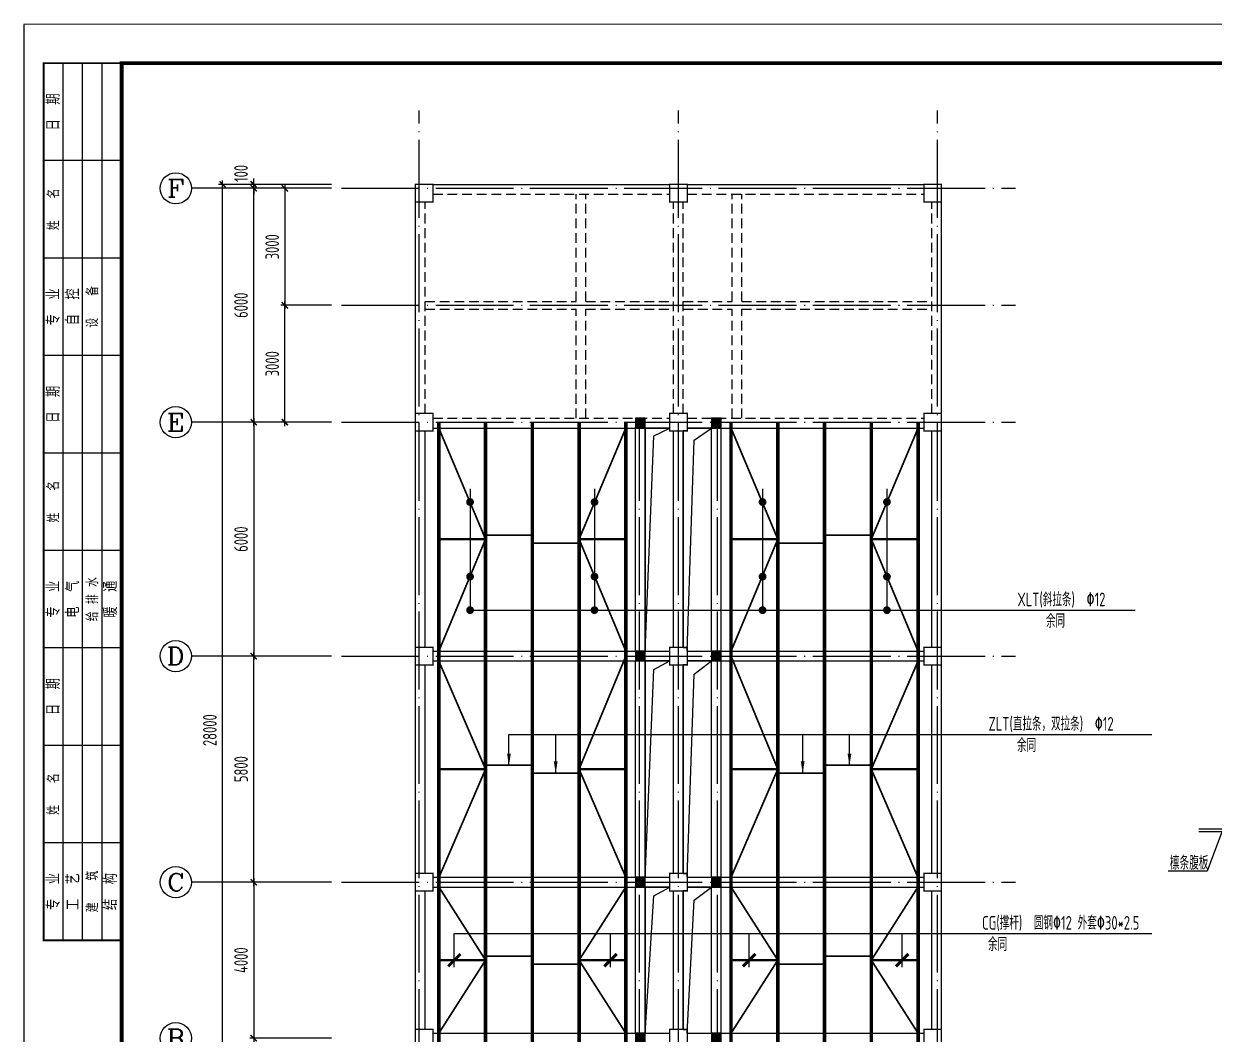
# Model space of a CAD drawing. Extents: x 297659 to 993057, y 192802 to 252212.
# Drawn here: x 869237 to 899786, y 208913 to 234832 of the extents above; entities that cross this region are included whole.
import ezdxf
from ezdxf.enums import TextEntityAlignment as Align

# ---------------------------------------------------------------- set-up
doc = ezdxf.new("R2010")
doc.units = 0
doc.header["$LTSCALE"] = 1000
doc.linetypes.add('3', pattern=[3.75, 2.5, -1.25])
doc.linetypes.add('DOTE', pattern=[2.42, 2, -0.2, 0.02, -0.2])
doc.layers.get('0').update_dxf_attribs({"linetype": 'CONTINUOUS'})
doc.layers.get('DEFPOINTS').update_dxf_attribs({"linetype": 'CONTINUOUS'})
for name, color, linetype in [('AXIS', 8, 'DOTE'), ('AXIS_DIM', 3, 'CONTINUOUS'), ('AXIS_TEXT', 3, 'CONTINUOUS'), ('body', 2, 'CONTINUOUS'), ('CG', 51, 'CONTINUOUS'), ('FRAME', 3, 'CONTINUOUS'), ('PUB_TEXT', 7, 'CONTINUOUS'), ('S_BEAM', 4, 'CONTINUOUS'), ('S_BEAMDASH', 134, '3'), ('S_CL', 2, 'CONTINUOUS'), ('TEXT', 7, 'CONTINUOUS'), ('THIN', 7, 'CONTINUOUS'), ('XLT', 6, 'CONTINUOUS'), ('ZLT', 216, 'CONTINUOUS'), ('填充', 8, 'CONTINUOUS'), ('柱涂实', 54, 'CONTINUOUS'), ('檩条', 7, 'CONTINUOUS'), ('洞口边线', 7, 'CONTINUOUS'), ('第三道尺寸线', 4, 'CONTINUOUS')]:
    doc.layers.add(name, color=color, linetype=linetype)
doc.styles.add('_AXIS', font='complex.shx', dxfattribs={"bigfont": 'gbcbig.shx'})
doc.styles.add('COMPLEX', font='COMPLEX')
doc.styles.add('DXFS', font='txt.shx', dxfattribs={"width": 0.7, "bigfont": 'dxfs.shx'})
doc.styles.add('HZ', font='txt.shx', dxfattribs={"width": 0.7, "height": 5, "bigfont": 'a.shx'})
doc.styles.add('TSSD_Dimension', font='tssdeng.shx', dxfattribs={"width": 0.7, "bigfont": 'hztxt.shx'})
doc.dimstyles.new('TSSD_100_100', dxfattribs={"dimtxt": 350, "dimasz": 150, "dimexe": 100, "dimexo": 250, "dimgap": 150, "dimtad": 1, "dimdec": 0, "dimzin": 0, "dimdsep": 46, "dimtxsty": 'TSSD_Dimension', "dimblk": 'ARCHTICK', "dimcen": 0, "dimdle": 100, "dimclrd": 3, "dimclre": 3, "dimclrt": 7, "dimadec": 0, "dimazin": 0, "dimtfac": 1, "dimtdec": 0, "dimtix": 1, "dimtmove": 2, "dimatfit": 3, "dimfxl": 0, "dimtolj": 1, "dimtzin": 0, "dimarcsym": 0})

# ---------------------------------------------------------------- blocks, each defined once
blk = doc.blocks.new('_ARCHTICK')
at = {"color": 0}
blk.add_lwpolyline([(-0.53, -0.53, 0.25, 0.25, 0), (0.53, 0.53, 0.5, 0.5, 0)], format="xyseb", dxfattribs=at)
blk = doc.blocks.new('*D196')
at = {"layer": 'AXIS_DIM', "color": 3, "lineweight": -2}
for p, q in [((877137, 212812), (875037, 212812)), ((875137, 212912), (875137, 208712)), ((877137, 208812), (875037, 208812))]:
    blk.add_line(p, q, dxfattribs=at)
at = {"layer": 'DEFPOINTS', "color": 0}
for p in [(877387, 212812), (875137, 208812), (877387, 208812)]:
    blk.add_point(p, dxfattribs=at)
at = {"layer": 'AXIS_DIM', "color": 3, "lineweight": -2, "xscale": 150, "yscale": 150, "zscale": 150}
for p, rotation in [((875137, 212812), 90), ((875137, 208812), 270)]:
    blk.add_blockref('_ARCHTICK', p, dxfattribs=dict(at, rotation=rotation))
at = {"layer": 'AXIS_DIM', "color": 7, "insert": (874812, 210812), "char_height": 350, "attachment_point": 5, "rotation": 90, "style": 'TSSD_Dimension'}
blk.add_mtext('\\A1;4000', dxfattribs=at)
blk = doc.blocks.new('*D197')
at = {"layer": 'AXIS_DIM', "color": 3, "lineweight": -2}
for p, q in [((877137, 224612), (875037, 224612)), ((875137, 224712), (875137, 218512)), ((877137, 218612), (875037, 218612))]:
    blk.add_line(p, q, dxfattribs=at)
at = {"layer": 'DEFPOINTS', "color": 0}
for p in [(877387, 224612), (875137, 218612), (877387, 218612)]:
    blk.add_point(p, dxfattribs=at)
at = {"layer": 'AXIS_DIM', "color": 3, "lineweight": -2, "xscale": 150, "yscale": 150, "zscale": 150}
for p, rotation in [((875137, 224612), 90), ((875137, 218612), 270)]:
    blk.add_blockref('_ARCHTICK', p, dxfattribs=dict(at, rotation=rotation))
at = {"layer": 'AXIS_DIM', "color": 7, "insert": (874812, 221612), "char_height": 350, "attachment_point": 5, "rotation": 90, "style": 'TSSD_Dimension'}
blk.add_mtext('\\A1;6000', dxfattribs=at)
blk = doc.blocks.new('*D198')
at = {"layer": 'AXIS_DIM', "color": 3, "lineweight": -2}
for p, q in [((877137, 230712), (874237, 230712)), ((874337, 202612), (874337, 230812)), ((877137, 202712), (874237, 202712))]:
    blk.add_line(p, q, dxfattribs=at)
at = {"layer": 'DEFPOINTS', "color": 0}
for p in [(874337, 230712), (877387, 230712), (877387, 202712)]:
    blk.add_point(p, dxfattribs=at)
at = {"layer": 'AXIS_DIM', "color": 3, "lineweight": -2, "xscale": 150, "yscale": 150, "zscale": 150}
for p, rotation in [((874337, 230712), 90), ((874337, 202712), 270)]:
    blk.add_blockref('_ARCHTICK', p, dxfattribs=dict(at, rotation=rotation))
at = {"layer": 'AXIS_DIM', "color": 7, "insert": (874012, 216712), "char_height": 350, "attachment_point": 5, "rotation": 90, "style": 'TSSD_Dimension'}
blk.add_mtext('\\A1;28000', dxfattribs=at)
blk = doc.blocks.new('*D200')
at = {"layer": 'AXIS_DIM', "color": 3, "lineweight": -2}
for p, q in [((877137, 230712), (875037, 230712)), ((875137, 230712), (875137, 230862)), ((875137, 230612), (875137, 230712)), ((877137, 230612), (875037, 230612)), ((875137, 230612), (875137, 230462))]:
    blk.add_line(p, q, dxfattribs=at)
at = {"layer": 'DEFPOINTS', "color": 0}
for p in [(875137, 230712), (877387, 230712), (877387, 230612)]:
    blk.add_point(p, dxfattribs=at)
at = {"layer": 'AXIS_DIM', "color": 3, "lineweight": -2, "xscale": 150, "yscale": 150, "zscale": 150}
for p, rotation in [((875137, 230712), 270), ((875137, 230612), 90)]:
    blk.add_blockref('_ARCHTICK', p, dxfattribs=dict(at, rotation=rotation))
at = {"layer": 'AXIS_DIM', "color": 7, "insert": (874812, 230994), "char_height": 350, "attachment_point": 5, "rotation": 90, "style": 'TSSD_Dimension'}
blk.add_mtext('\\A1;100', dxfattribs=at)
blk = doc.blocks.new('_AXISO')
blk.add_circle((0, 0), 0.5)
at = {"layer": 'AXIS_TEXT', "style": 'COMPLEX', "width": 1.041667}
blk.add_attdef('A', text='', height=0.56, dxfattribs=at).set_placement((-0.25, -0.28), (0.25, -0.28), align=Align.FIT)
blk = doc.blocks.new('*D201')
at = {"layer": 'AXIS_DIM', "color": 3, "lineweight": -2}
for p, q in [((877137, 218612), (875037, 218612)), ((875137, 212712), (875137, 218712)), ((877137, 212812), (875037, 212812))]:
    blk.add_line(p, q, dxfattribs=at)
at = {"layer": 'DEFPOINTS', "color": 0}
for p in [(875137, 218612), (877387, 218612), (877387, 212812)]:
    blk.add_point(p, dxfattribs=at)
at = {"layer": 'AXIS_DIM', "color": 3, "lineweight": -2, "xscale": 150, "yscale": 150, "zscale": 150}
for p, rotation in [((875137, 218612), 90), ((875137, 212812), 270)]:
    blk.add_blockref('_ARCHTICK', p, dxfattribs=dict(at, rotation=rotation))
at = {"layer": 'AXIS_DIM', "color": 7, "insert": (874812, 215712), "char_height": 350, "attachment_point": 5, "rotation": 90, "style": 'TSSD_Dimension'}
blk.add_mtext('\\A1;5800', dxfattribs=at)
blk = doc.blocks.new('*D207')
at = {"layer": 'AXIS_DIM', "color": 3, "lineweight": -2}
for p, q in [((875137, 224512), (875137, 230712)), ((877137, 230612), (875037, 230612)), ((877137, 224612), (875037, 224612))]:
    blk.add_line(p, q, dxfattribs=at)
at = {"layer": 'DEFPOINTS', "color": 0}
for p in [(875137, 230612), (877387, 230612), (877387, 224612)]:
    blk.add_point(p, dxfattribs=at)
at = {"layer": 'AXIS_DIM', "color": 3, "lineweight": -2, "xscale": 150, "yscale": 150, "zscale": 150}
for p, rotation in [((875137, 230612), 90), ((875137, 224612), 270)]:
    blk.add_blockref('_ARCHTICK', p, dxfattribs=dict(at, rotation=rotation))
at = {"layer": 'AXIS_DIM', "color": 7, "insert": (874812, 227612), "char_height": 350, "attachment_point": 5, "rotation": 90, "style": 'TSSD_Dimension'}
blk.add_mtext('\\A1;6000', dxfattribs=at)
blk = doc.blocks.new('*D212')
at = {"layer": 'DEFPOINTS', "color": 0}
for p in [(875937, 227612), (877387, 227612), (877387, 224612)]:
    blk.add_point(p, dxfattribs=at)
at = {"layer": '第三道尺寸线', "color": 3, "lineweight": -2}
for p, q in [((877137, 227612), (875837, 227612)), ((875937, 224512), (875937, 227712)), ((877137, 224612), (875837, 224612))]:
    blk.add_line(p, q, dxfattribs=at)
at = {"layer": '第三道尺寸线', "color": 3, "lineweight": -2, "xscale": 150, "yscale": 150, "zscale": 150}
for p, rotation in [((875937, 227612), 90), ((875937, 224612), 270)]:
    blk.add_blockref('_ARCHTICK', p, dxfattribs=dict(at, rotation=rotation))
at = {"layer": '第三道尺寸线', "color": 7, "insert": (875612, 226112), "char_height": 350, "attachment_point": 5, "rotation": 90, "style": 'TSSD_Dimension'}
blk.add_mtext('\\A1;3000', dxfattribs=at)
blk = doc.blocks.new('*D213')
at = {"layer": 'DEFPOINTS', "color": 0}
for p in [(877387, 230612), (875937, 227612), (877387, 227612)]:
    blk.add_point(p, dxfattribs=at)
at = {"layer": '第三道尺寸线', "color": 3, "lineweight": -2}
for p, q in [((875937, 230712), (875937, 227512)), ((877137, 230612), (875837, 230612)), ((877137, 227612), (875837, 227612))]:
    blk.add_line(p, q, dxfattribs=at)
at = {"layer": '第三道尺寸线', "color": 3, "lineweight": -2, "xscale": 150, "yscale": 150, "zscale": 150}
for p, rotation in [((875937, 230612), 90), ((875937, 227612), 270)]:
    blk.add_blockref('_ARCHTICK', p, dxfattribs=dict(at, rotation=rotation))
at = {"layer": '第三道尺寸线', "color": 7, "insert": (875612, 229112), "char_height": 350, "attachment_point": 5, "rotation": 90, "style": 'TSSD_Dimension'}
blk.add_mtext('\\A1;3000', dxfattribs=at)
blk = doc.blocks.new('A$C2F0C53E4')
at = {"layer": 'FRAME', "lineweight": 18}
blk.add_line((0, 0), (0, 42000), dxfattribs=at)
at = {"layer": 'FRAME'}
for points in [[(10, 42010, 20, 20, 0), (10, 10, 20, 20, 0), (59410, 10, 20, 20, 0), (59410, 42010, 20, 20, 0)], [(2510, 41010, 100, 100, 0), (2510, 1010, 100, 100, 0), (58410, 1010, 100, 100, 0), (58410, 41010, 100, 100, 0)]]:
    blk.add_lwpolyline(points, format="xyseb", close=True, dxfattribs=at)
blk.add_lwpolyline([(2510, 41010, 50, 50, 0), (510, 41010, 50, 50, 0), (510, 18510, 50, 50, 0), (2510, 18510, 50, 50, 0)], format="xyseb", dxfattribs=at)
for points in [[(1010, 18510), (1010, 41010)], [(1510, 18510), (1510, 41010)], [(2010, 18510), (2010, 41010)], [(2510, 38510), (510, 38510)], [(2510, 36010), (510, 36010)], [(2510, 33510), (510, 33510)], [(2510, 31010), (510, 31010)], [(2510, 28510), (510, 28510)], [(2510, 26010), (510, 26010)], [(2510, 23510), (510, 23510)], [(2510, 21010), (510, 21010)]]:
    blk.add_lwpolyline(points, dxfattribs=at)
at = {"layer": 'FRAME', "char_height": 300, "attachment_point": 5, "rotation": 90, "style": 'DXFS'}
for s, insert, width in [('{\\f宋体|b0|i0|c134|p2;日\\Ftxt.shx,dxfs.shx|c134;  \\f宋体|b0|i0|c134|p2;期\\P}', (760, 39760), 1132.5), ('姓   名', (760, 37260), 1185), ('{\\f宋体|b0|i0|c134|p2;专\\Ftxt.shx,dxfs.shx|c134;  \\f宋体|b0|i0|c134|p2;业\\P}', (760, 34760), 1203.38), ('{\\f宋体|b0|i0|c134|p2;自\\Ftxt.shx,dxfs.shx|c134;  \\f宋体|b0|i0|c134|p2;控\\P}', (1260, 34760), 1148.25), ('设   备', (1760, 34760), 1227), ('{\\f宋体|b0|i0|c134|p2;日\\Ftxt.shx,dxfs.shx|c134;  \\f宋体|b0|i0|c134|p2;期\\P}', (760, 32260), 1132.5), ('姓   名', (760, 29760), 1185), ('{\\f宋体|b0|i0|c134|p2;专\\Ftxt.shx,dxfs.shx|c134;  \\f宋体|b0|i0|c134|p2;业\\P}', (760, 27260), 1203.38), ('{\\f宋体|b0|i0|c134|p2;电\\Ftxt.shx,dxfs.shx|c134;  \\f宋体|b0|i0|c134|p2;气\\P}', (1260, 27260), 1182.38), ('给 排 水', (1760, 27260), 1352.62), ('{\\f宋体|b0|i0|c134|p2;暖\\Ftxt.shx,dxfs.shx|c134;  \\f宋体|b0|i0|c134|p2;通\\P}', (2230, 27260), 1200.75), ('{\\f宋体|b0|i0|c134|p2;日\\Ftxt.shx,dxfs.shx|c134;  \\f宋体|b0|i0|c134|p2;期\\P}', (760, 24760), 1132.5), ('姓   名', (760, 22260), 1185), ('{\\f宋体|b0|i0|c134|p2;专\\Ftxt.shx,dxfs.shx|c134;  \\f宋体|b0|i0|c134|p2;业\\P}', (760, 19760), 1203.38), ('{\\f宋体|b0|i0|c134|p2;工\\Ftxt.shx,dxfs.shx|c134;  \\f宋体|b0|i0|c134|p2;艺\\P}', (1260, 19760), 1177.12), ('建   筑', (1760, 19760), 1206), ('{\\f宋体|b0|i0|c134|p2;结\\Ftxt.shx,dxfs.shx|c134;  \\f宋体|b0|i0|c134|p2;构\\P}', (2230, 19760), 1192.88)]:
    blk.add_mtext(s, dxfattribs=dict(at, insert=insert, width=width))

msp = doc.modelspace()

# ---------------------------------------------------------------- hatches: boundary and pattern name
at = {"layer": '柱涂实'}
for points in [[(885186.971, 224461.707), (885186.971, 224711.707), (884936.971, 224711.707), (884936.971, 224461.707), (885186.971, 224461.707)], [(887136.971, 224461.707), (887136.971, 224711.707), (886886.971, 224711.707), (886886.971, 224461.707), (887136.971, 224461.707)], [(885186.971, 218486.709), (885186.971, 218736.709), (884936.971, 218736.709), (884936.971, 218486.709), (885186.971, 218486.709)], [(887136.971, 218486.709), (887136.971, 218736.709), (886886.971, 218736.709), (886886.971, 218486.709), (887136.971, 218486.709)], [(885186.971, 212686.708), (885186.971, 212936.708), (884936.971, 212936.708), (884936.971, 212686.708), (885186.971, 212686.708)], [(887136.971, 212686.708), (887136.971, 212936.708), (886886.971, 212936.708), (886886.971, 212686.708), (887136.971, 212686.708)], [(885186.971, 208686.708), (885186.971, 208936.708), (884936.971, 208936.708), (884936.971, 208686.708), (885186.971, 208686.708)], [(887136.971, 208686.708), (887136.971, 208936.708), (886886.971, 208936.708), (886886.971, 208686.708), (887136.971, 208686.708)]]:
    msp.add_hatch(color=8, dxfattribs=at).paths.add_polyline_path(points)

# ---------------------------------------------------------------- linework, layer by layer
at = {"layer": 'AXIS'}
for p, q in [((879386.971, 200811.708), (879386.971, 232611.708)), ((886036.971, 200811.708), (886036.971, 232611.708)), ((892686.971, 200811.708), (892686.971, 232611.708)), ((877386.971, 230611.708), (894686.971, 230611.708)), ((877386.971, 227611.708), (894686.971, 227611.708)), ((877386.971, 224611.708), (894686.971, 224611.708)), ((885036.971, 200811.708), (885036.971, 224611.708)), ((887036.971, 200811.708), (887036.971, 224611.708)), ((877386.971, 218611.708), (894686.971, 218611.708)), ((877386.971, 212811.708), (894686.971, 212811.708))]:
    msp.add_line(p, q, dxfattribs=at)
at = {"layer": 'AXIS_TEXT'}
for p, q in [((877136.971, 230611.708), (873537.045, 230611.708)), ((877136.971, 224611.708), (873537.045, 224611.708)), ((877136.971, 218611.708), (873537.045, 218611.708)), ((877136.971, 212811.708), (873537.045, 212811.708))]:
    msp.add_line(p, q, dxfattribs=at)
at = {"layer": 'body'}
for p, q in [((899388.972, 214176.496), (905901.382, 214176.496)), ((899388.972, 214113.877), (905726.586, 214113.877))]:
    msp.add_line(p, q, dxfattribs=at)
at = {"layer": 'CG', "const_width": 60}
for points in [[(879886.971, 221611.708), (881086.971, 221611.708)], [(883486.971, 221611.708), (884686.971, 221611.708)], [(888586.971, 221611.708), (887386.971, 221611.708)], [(892186.971, 221611.708), (890986.971, 221611.708)], [(879886.971, 215711.708), (881086.971, 215711.708)], [(883486.971, 215711.708), (884686.971, 215711.708)], [(888586.971, 215711.708), (887386.971, 215711.708)], [(892186.971, 215711.708), (890986.971, 215711.708)], [(879886.971, 210811.708), (881086.971, 210811.708)], [(883486.971, 210811.708), (884686.971, 210811.708)], [(888586.971, 210811.708), (887386.971, 210811.708)], [(892186.971, 210811.708), (890986.971, 210811.708)]]:
    msp.add_lwpolyline(points, dxfattribs=at)
at = {"layer": 'PUB_TEXT', "linetype": 'Continuous'}
for p, q in [((899994.876, 214149.381, 0), (899606.056, 213095.235, 0)), ((899606.056, 213095.235, 0), (898600.958, 213095.235, 0))]:
    msp.add_line(p, q, dxfattribs=at)
at = {"layer": 'S_BEAM', "color": 8, "ltscale": 0.01}
for p, q in [((879736.971, 230711.707), (885811.971, 230711.707)), ((886261.971, 230711.707), (892336.971, 230711.707)), ((879286.971, 224836.707), (879286.971, 230261.707)), ((892786.971, 224836.707), (892786.971, 230261.707)), ((879286.971, 218836.709), (879286.971, 224386.707)), ((879536.971, 218836.709), (879536.971, 224386.707)), ((879736.971, 224461.707), (885811.971, 224461.707)), ((884936.971, 218736.709), (884936.971, 224486.707)), ((885186.971, 218736.709), (885186.971, 224486.707)), ((885911.971, 218836.709), (885911.971, 224386.707)), ((886161.971, 218836.709), (886161.971, 224386.707)), ((886261.971, 224461.707), (892336.971, 224461.707)), ((886886.971, 218736.709), (886886.971, 224486.707)), ((887136.971, 218736.709), (887136.971, 224486.707)), ((892536.971, 218836.709), (892536.971, 224386.707)), ((892786.971, 218836.709), (892786.971, 224386.707)), ((879736.971, 218736.709), (885811.971, 218736.709)), ((886261.971, 218736.709), (892336.971, 218736.709)), ((879736.971, 218486.709), (885811.971, 218486.709)), ((884936.971, 212936.708), (884936.971, 218486.709)), ((885186.971, 212936.708), (885186.971, 218486.709)), ((886261.971, 218486.709), (892336.971, 218486.709)), ((886886.971, 212936.708), (886886.971, 218486.709)), ((887136.971, 212936.708), (887136.971, 218486.709)), ((879286.971, 213036.708), (879286.971, 218386.709)), ((879536.971, 213036.708), (879536.971, 218386.709)), ((885911.971, 213036.708), (885911.971, 218386.709)), ((886161.971, 213036.708), (886161.971, 218386.709)), ((892536.971, 213036.708), (892536.971, 218386.709)), ((892786.971, 213036.708), (892786.971, 218386.709)), ((879736.971, 212936.708), (885811.971, 212936.708)), ((886261.971, 212936.708), (892336.971, 212936.708)), ((879736.971, 212686.708), (885811.971, 212686.708)), ((884936.971, 208936.708), (884936.971, 212686.708)), ((885186.971, 208936.708), (885186.971, 212686.708)), ((886261.971, 212686.708), (892336.971, 212686.708)), ((886886.971, 208936.708), (886886.971, 212686.708)), ((887136.971, 208936.708), (887136.971, 212686.708)), ((879286.971, 209036.708), (879286.971, 212586.708)), ((879536.971, 209036.708), (879536.971, 212586.708)), ((885911.971, 209036.708), (885911.971, 212586.708)), ((886161.971, 209036.708), (886161.971, 212586.708)), ((892536.971, 209036.708), (892536.971, 212586.708)), ((892786.971, 209036.708), (892786.971, 212586.708)), ((879736.971, 208936.708), (885811.971, 208936.708)), ((886261.971, 208936.708), (892336.971, 208936.708))]:
    msp.add_line(p, q, dxfattribs=at)
at = {"layer": 'S_BEAMDASH', "color": 8, "ltscale": 0.1}
for p, q in [((879736.971, 230461.707), (885811.971, 230461.707)), ((883411.971, 227711.707), (883411.971, 230461.707)), ((883661.971, 227711.707), (883661.971, 230461.707)), ((886261.971, 230461.707), (892336.971, 230461.707)), ((887411.971, 227711.707), (887411.971, 230461.707)), ((887661.971, 227711.707), (887661.971, 230461.707)), ((879536.971, 224836.707), (879536.971, 230261.707)), ((885911.971, 224836.707), (885911.971, 230261.707)), ((886161.971, 224836.707), (886161.971, 230261.707)), ((892536.971, 224836.707), (892536.971, 230261.707)), ((879536.971, 227711.707), (883411.971, 227711.707)), ((883661.971, 227711.707), (885911.971, 227711.707)), ((886161.971, 227711.707), (887411.971, 227711.707)), ((887661.971, 227711.707), (892536.971, 227711.707)), ((879536.971, 227511.707), (883411.971, 227511.707)), ((883411.971, 224711.707), (883411.971, 227511.707)), ((883661.971, 224711.707), (883661.971, 227511.707)), ((883661.971, 227511.707), (885911.971, 227511.707)), ((886161.971, 227511.707), (887411.971, 227511.707)), ((887411.971, 224711.707), (887411.971, 227511.707)), ((887661.971, 224711.707), (887661.971, 227511.707)), ((887661.971, 227511.707), (892536.971, 227511.707)), ((879736.971, 224711.707), (885811.971, 224711.707)), ((886261.971, 224711.707), (892336.971, 224711.707))]:
    msp.add_line(p, q, dxfattribs=at)
at = {"layer": 'S_CL', "color": 8, "ltscale": 0.01, "const_width": 35}
for points in [[(879736.971, 230261.707), (879736.971, 230711.707), (879286.971, 230711.707), (879286.971, 230261.707)], [(886261.971, 230261.707), (886261.971, 230711.707), (885811.971, 230711.707), (885811.971, 230261.707)], [(892786.971, 230261.707), (892786.971, 230711.707), (892336.971, 230711.707), (892336.971, 230261.707)], [(879736.971, 224386.707), (879736.971, 224836.707), (879286.971, 224836.707), (879286.971, 224386.707)], [(886261.971, 224386.707), (886261.971, 224836.707), (885811.971, 224836.707), (885811.971, 224386.707)], [(892786.971, 224386.707), (892786.971, 224836.707), (892336.971, 224836.707), (892336.971, 224386.707)], [(879736.971, 218386.709), (879736.971, 218836.709), (879286.971, 218836.709), (879286.971, 218386.709)], [(886261.971, 218386.709), (886261.971, 218836.709), (885811.971, 218836.709), (885811.971, 218386.709)], [(892786.971, 218386.709), (892786.971, 218836.709), (892336.971, 218836.709), (892336.971, 218386.709)], [(879736.971, 212586.708), (879736.971, 213036.708), (879286.971, 213036.708), (879286.971, 212586.708)], [(886261.971, 212586.708), (886261.971, 213036.708), (885811.971, 213036.708), (885811.971, 212586.708)], [(892786.971, 212586.708), (892786.971, 213036.708), (892336.971, 213036.708), (892336.971, 212586.708)], [(879736.971, 208586.708), (879736.971, 209036.708), (879286.971, 209036.708), (879286.971, 208586.708)], [(886261.971, 208586.708), (886261.971, 209036.708), (885811.971, 209036.708), (885811.971, 208586.708)], [(892786.971, 208586.708), (892786.971, 209036.708), (892336.971, 209036.708), (892336.971, 208586.708)]]:
    msp.add_lwpolyline(points, close=True, dxfattribs=at)
at = {"layer": 'S_CL', "color": 8, "ltscale": 0.01}
for points in [[(885186.971, 224461.707), (885186.971, 224711.707), (884936.971, 224711.707), (884936.971, 224461.707)], [(887136.971, 224461.707), (887136.971, 224711.707), (886886.971, 224711.707), (886886.971, 224461.707)], [(885186.971, 218486.709), (885186.971, 218736.709), (884936.971, 218736.709), (884936.971, 218486.709)], [(887136.971, 218486.709), (887136.971, 218736.709), (886886.971, 218736.709), (886886.971, 218486.709)], [(885186.971, 212686.708), (885186.971, 212936.708), (884936.971, 212936.708), (884936.971, 212686.708)], [(887136.971, 212686.708), (887136.971, 212936.708), (886886.971, 212936.708), (886886.971, 212686.708)], [(885186.971, 208686.708), (885186.971, 208936.708), (884936.971, 208936.708), (884936.971, 208686.708)], [(887136.971, 208686.708), (887136.971, 208936.708), (886886.971, 208936.708), (886886.971, 208686.708)]]:
    msp.add_lwpolyline(points, close=True, dxfattribs=at)
at = {"layer": 'TEXT'}
for p, q in [((880689.337, 222906.234), (880689.337, 219790.329)), ((883882.505, 222906.234), (883882.505, 219790.329)), ((888195.662, 222906.234), (888195.662, 219790.329)), ((891388.059, 222906.234), (891388.059, 219790.329)), ((880689.337, 219790.329), (897756.713, 219790.329)), ((881686.971, 216600.154), (898182.249, 216600.154)), ((880284.04, 210634.553), (880284.04, 211495.212)), ((880284.04, 211495.212), (898182.249, 211495.212)), ((884291.956, 210634.553), (884291.956, 211495.212)), ((887851.009, 210634.553), (887851.009, 211495.212)), ((891779.402, 210634.553), (891779.402, 211495.212))]:
    msp.add_line(p, q, dxfattribs=at)
at = {"layer": 'TEXT', "const_width": 100}
for points in [[(880639.337, 222564.29, 1), (880739.337, 222564.29, 1)], [(883832.505, 222564.29, 1), (883932.505, 222564.29, 1)], [(888145.662, 222564.29, 1), (888245.662, 222564.29, 1)], [(891338.059, 222564.29, 1), (891438.059, 222564.29, 1)], [(880639.337, 220650.77, 1), (880739.337, 220650.77, 1)], [(883832.505, 220650.77, 1), (883932.505, 220650.77, 1)], [(888145.662, 220650.77, 1), (888245.662, 220650.77, 1)], [(891338.059, 220650.77, 1), (891438.059, 220650.77, 1)], [(880639.337, 219790.329, 1), (880739.337, 219790.329, 1)], [(883832.505, 219790.329, 1), (883932.505, 219790.329, 1)], [(888145.662, 219790.329, 1), (888245.662, 219790.329, 1)], [(891338.059, 219790.329, 1), (891438.059, 219790.329, 1)]]:
    msp.add_lwpolyline(points, format="xyb", close=True, dxfattribs=at)
at = {"layer": 'XLT', "const_width": 45}
for points in [[(879886.971, 224461.707), (881086.971, 221611.708), (879886.971, 218736.709)], [(884686.971, 218736.709), (883486.971, 221611.708), (884686.971, 224461.707)], [(887386.971, 218736.709), (888586.971, 221611.708), (887386.971, 224461.707)], [(892186.971, 224461.707), (890986.971, 221611.708), (892186.971, 218736.709)], [(879886.971, 218486.709), (881086.971, 215711.708), (879891.669, 212936.708)], [(884686.971, 212936.708), (883486.971, 215711.708), (884686.971, 218611.708)], [(887386.971, 212936.708), (888586.971, 215711.708), (887386.971, 218611.708)], [(892186.971, 218486.709), (890986.971, 215711.708), (892182.274, 212936.708)], [(879891.669, 212686.708), (881086.971, 210811.708), (879886.971, 208936.708)], [(884686.971, 208936.708), (883486.971, 210811.708), (884686.971, 212686.708)], [(887386.971, 208936.708), (888586.971, 210811.708), (887386.971, 212686.708)], [(892182.274, 212686.708), (890986.971, 210811.708), (892186.971, 208936.708)]]:
    msp.add_lwpolyline(points, dxfattribs=at)
at = {"layer": 'ZLT', "const_width": 45}
for points in [[(881086.971, 221711.708), (882286.971, 221711.708)], [(882286.971, 221511.708), (883486.971, 221511.708)], [(889786.971, 221511.708), (888586.971, 221511.708)], [(890986.971, 221711.708), (889786.971, 221711.708)], [(881086.971, 215811.708), (882286.971, 215811.708)], [(890986.971, 215811.708), (889786.971, 215811.708)], [(882286.971, 215611.708), (883486.971, 215611.708)], [(889786.971, 215611.708), (888586.971, 215611.708)], [(881086.971, 210911.708), (882286.971, 210911.708)], [(890986.971, 210911.708), (889786.971, 210911.708)], [(882286.971, 210711.708), (883486.971, 210711.708)], [(889786.971, 210711.708), (888586.971, 210711.708)]]:
    msp.add_lwpolyline(points, dxfattribs=at)
at = {"layer": '檩条', "const_width": 90}
for points in [[(879886.971, 202711.708), (879886.971, 224611.708)], [(881086.971, 202711.708), (881086.971, 224611.708)], [(882286.971, 202711.708), (882286.971, 224611.708)], [(883486.971, 202711.708), (883486.971, 224611.708)], [(884686.971, 202711.708), (884686.971, 224611.708)], [(887386.971, 202711.708), (887386.971, 224611.708)], [(888586.971, 202711.708), (888586.971, 224611.708)], [(889786.971, 202711.708), (889786.971, 224611.708)], [(890986.971, 202711.708), (890986.971, 224611.708)], [(892186.971, 202711.708), (892186.971, 224611.708)]]:
    msp.add_lwpolyline(points, dxfattribs=at)
at = {"layer": '洞口边线', "color": 8, "ltscale": 0.01}
for points in [[(885811.971, 224461.707), (885186.971, 224461.707), (885186.971, 218736.709), (885407.942, 224265.737), (885811.971, 224461.707)], [(886886.971, 224461.707), (886261.971, 224461.707), (886261.971, 224386.707), (886161.971, 224386.707), (886161.971, 218836.709), (886261.971, 218836.709), (886261.971, 218736.709), (886439.952, 224148.731), (886886.971, 224461.707)], [(885811.971, 218486.709), (885186.971, 218486.709), (885186.971, 212936.708), (885407.942, 218265.737), (885811.971, 218486.709)], [(886886.971, 218486.709), (886261.971, 218486.709), (886261.971, 218386.709), (886161.971, 218386.709), (886161.971, 213036.708), (886261.971, 213036.708), (886261.971, 212936.708), (886440.029, 218148.823), (886886.971, 218486.709)], [(885811.971, 212686.708), (885186.971, 212686.708), (885186.971, 208936.708), (885407.942, 212465.738), (885811.971, 212686.708)], [(886886.971, 212686.708), (886261.971, 212686.708), (886261.971, 212586.708), (886161.971, 212586.708), (886161.971, 209036.708), (886261.971, 209036.708), (886261.971, 208936.708), (886441.103, 212350.082), (886886.971, 212686.708)]]:
    msp.add_lwpolyline(points, close=True, dxfattribs=at)

# ---------------------------------------------------------------- block references
at = {"layer": 'AXIS_TEXT'}
ref = msp.add_blockref('_AXISO', (873137.045, 230611.708), dxfattribs=dict(at, xscale=800, yscale=800, zscale=800))
ref.add_attrib('A', 'F', dxfattribs={"height": 452.548, "style": '_AXIS', "width": 1.3125}).set_placement((872910.771, 230385.434), (873363.319, 230385.434), align=Align.FIT)
ref = msp.add_blockref('_AXISO', (873137.045, 224611.708), dxfattribs=dict(at, xscale=800, yscale=800, zscale=800))
ref.add_attrib('A', 'E', dxfattribs={"height": 452.548, "style": '_AXIS', "width": 1.3125}).set_placement((872910.771, 224385.434), (873363.319, 224385.434), align=Align.FIT)
ref = msp.add_blockref('_AXISO', (873137.045, 218611.708), dxfattribs=dict(at, xscale=800, yscale=800, zscale=800))
ref.add_attrib('A', 'D', dxfattribs={"height": 452.548, "style": '_AXIS', "width": 1.235294}).set_placement((872910.771, 218385.434), (873363.319, 218385.434), align=Align.FIT)
ref = msp.add_blockref('_AXISO', (873137.045, 212811.708), dxfattribs=dict(at, xscale=800, yscale=800, zscale=800))
ref.add_attrib('A', 'C', dxfattribs={"height": 452.548, "style": '_AXIS', "width": 1.4}).set_placement((872910.771, 212585.434), (873363.319, 212585.434), align=Align.FIT)
ref = msp.add_blockref('_AXISO', (873137.045, 208811.708), dxfattribs=dict(at, xscale=800, yscale=800, zscale=800))
ref.add_attrib('A', 'B', dxfattribs={"height": 452.548, "style": '_AXIS', "width": 1.235294}).set_placement((872910.771, 208585.434), (873363.319, 208585.434), align=Align.FIT)
at = {"layer": 'TEXT', "xscale": 300, "yscale": 300, "zscale": 300}
for p in [(880284.04, 210811.708), (884291.956, 210811.708), (887851.009, 210811.708), (891779.402, 210811.708)]:
    msp.add_blockref('_ARCHTICK', p, dxfattribs=at)
at = {"layer": '填充'}
msp.add_blockref('A$C2F0C53E4', (869236.971, 192811.708), dxfattribs=at)

# ---------------------------------------------------------------- texts
at = {"layer": 'PUB_TEXT', "linetype": 'Continuous', "style": 'HZ', "width": 0.705882}
msp.add_text('檩条腹板', height=350, rotation=0.000148, dxfattribs=at).set_placement((898649.766, 213134.77))
at = {"layer": 'TEXT', "style": 'TSSD_Dimension', "width": 0.7}
for s, p in [('XLT(斜拉条)  \x8212', (894737.187, 220065.157)), ('余同', (895467.62, 219515.401)), ('ZLT(直拉条，双拉条)  \x8212', (893995.282, 216874.983)), ('余同', (894725.715, 216325.227)), ('CG(撑杆)  圆钢\x8212 外套\x8230*2.5', (893829.152, 211770.437)), ('余同', (893980.503, 211220.351))]:
    msp.add_text(s, height=350, dxfattribs=at).set_placement(p, align=Align.MIDDLE_LEFT)

# ---------------------------------------------------------------- dimensions: what is measured, and where the dimension line sits
at = {"layer": 'AXIS_DIM'}
dim = msp.add_linear_dim(base=(875137.045, 230711.708), p1=(877386.971, 230611.708), p2=(877386.971, 230711.708), angle=270, dimstyle='TSSD_100_100', dxfattribs=at)
dim.commit()
dim.dimension.update_dxf_attribs({"geometry": '*D200', "text_midpoint": (874812.045, 230993.952), "dimtype": 128})
for p1, p2, distance, picture, middle in [((877386.971, 202711.708), (877386.971, 230711.708), 3049.927, '*D198', (874012.045, 216711.708)), ((877386.971, 224611.708), (877386.971, 230611.708), 2249.927, '*D207', (874812.045, 227611.708)), ((877386.971, 224611.708), (877386.971, 218611.708), -2249.927, '*D197', (874812.045, 221611.708)), ((877386.971, 212811.708), (877386.971, 218611.708), 2249.927, '*D201', (874812.045, 215711.708)), ((877386.971, 212811.708), (877386.971, 208811.708), -2249.927, '*D196', (874812.045, 210811.708))]:
    dim = msp.add_aligned_dim(p1=p1, p2=p2, distance=distance, dimstyle='TSSD_100_100', dxfattribs=at)
    dim.commit()
    dim.dimension.update_dxf_attribs({"geometry": picture, "text_midpoint": middle})
at = {"layer": '第三道尺寸线'}
for p1, angle, picture, middle in [((877386.971, 230611.708), 270, '*D213', (875612.045, 229111.708)), ((877386.971, 224611.708), 90, '*D212', (875612.045, 226111.708))]:
    dim = msp.add_linear_dim(base=(875937.045, 227611.708), p1=p1, p2=(877386.971, 227611.708), angle=angle, dimstyle='TSSD_100_100', dxfattribs=at)
    dim.commit()
    dim.dimension.update_dxf_attribs({"geometry": picture, "text_midpoint": middle})

# ---------------------------------------------------------------- leaders
at = {"layer": 'THIN'}
for points in [[(881686.971, 215811.708), (881686.971, 216600.154)], [(882886.971, 215611.708), (882886.971, 216600.154)], [(889225.626, 215611.708), (889225.626, 216600.154)], [(890425.626, 215811.708), (890425.626, 216600.154)]]:
    msp.add_leader(points, dimstyle='TSSD_100_100', override={"dimasz": 300}, dxfattribs=at)

doc.saveas('drawing.dxf')
